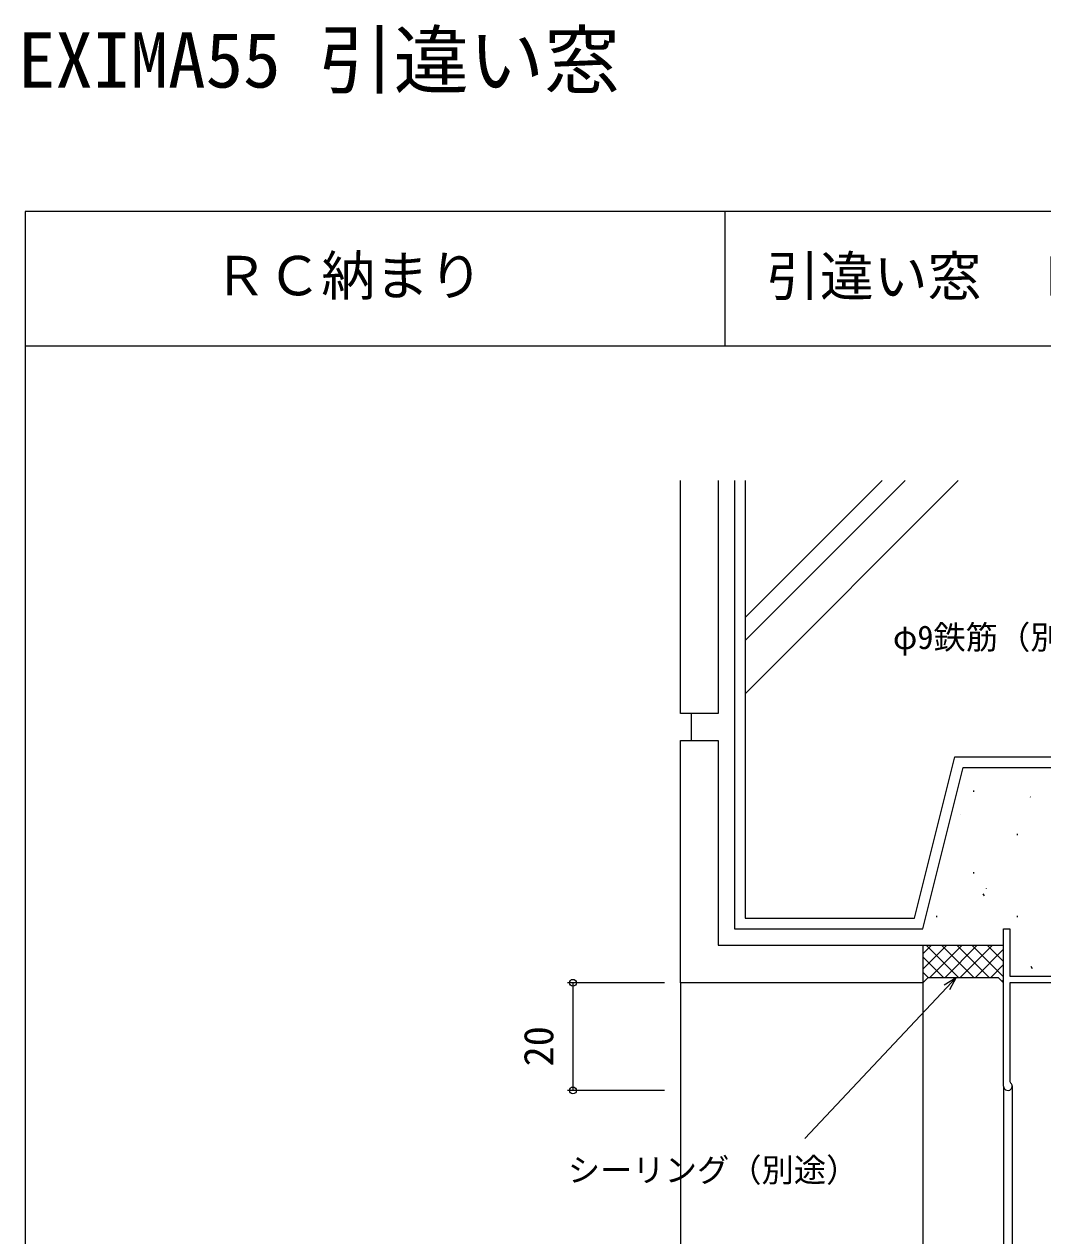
# Model space of a CAD drawing. Units: millimetres, scale not verified. Extents: x -437 to 438, y -681 to 679.
# Drawn here: x -436.9 to -247.7, y 453.5 to 678.6 of the extents above; entities that cross this region are included whole.
import ezdxf
from ezdxf.enums import TextEntityAlignment as Align

# ---------------------------------------------------------------- set-up
doc = ezdxf.new("R2010")
doc.units = ezdxf.units.MM
doc.header["$LTSCALE"] = 4
for name, color, linetype in [('0-1_USER1', 3, 'Continuous'), ('0-2_YKK_11', 7, 'Continuous'), ('0-3_YKK_12', 2, 'Continuous'), ('0-5_YKK_D', 6, 'Continuous'), ('0-6_YKK_ZWAK', 7, 'Continuous'), ('0-7_YSS_K', 3, 'Continuous')]:
    doc.layers.add(name, color=color, linetype=linetype)
doc.styles.add('ＭＳ ゴシック', font='')
doc.styles.get('ＭＳ ゴシック').set_extended_font_data('MS Gothic')

msp = doc.modelspace()

# ---------------------------------------------------------------- linework, layer by layer
at = {"layer": '0-2_YKK_11'}
for points in [[(-254.99, 481.313), (-254.99, 510.513), (-253.79, 510.513), (-253.79, 501.713), (-238.389, 501.713)], [(-235.59, 481.613), (-235.59, 500.513), (-253.79, 500.513), (-253.79, 482.162), (-253.681, 481.931)]]:
    msp.add_lwpolyline(points, dxfattribs=at)
msp.add_arc((-254.19, 481.313), 0.8, 179.99998, 50.47879, dxfattribs=at)
at = {"layer": '0-3_YKK_12'}
for p, q in [((-254.99, 510.213), (-254.99, 510.513)), ((-254.99, 481.315), (-254.99, 208.512)), ((-253.393, 481.379), (-253.392, 208.512))]:
    msp.add_line(p, q, dxfattribs=at)
msp.add_lwpolyline([(-254.99, 510.213), (-254.99, 510.513), (-254.69, 510.513)], dxfattribs=at)
msp.add_lwpolyline([(-254.99, 510.213), (-254.99, 510.513), (-254.69, 510.513)], dxfattribs=at)
at = {"layer": '0-5_YKK_D'}
for p, q in [((-317.99, 500.513), (-335.99, 500.513)), ((-334.99, 500.513), (-334.99, 480.513)), ((-317.99, 480.513), (-335.99, 480.513))]:
    msp.add_line(p, q, dxfattribs=at)
for points in [[(-263.803, 501.513), (-265.548, 499.654), (-291.913, 471.564)], [(-266.046, 500.122), (-263.803, 501.513), (-265.05, 499.187)]]:
    msp.add_lwpolyline(points, dxfattribs=at)
for centre in [(-334.99, 500.513), (-334.99, 480.513)]:
    msp.add_circle(centre, 0.637, dxfattribs=at)
at = {"layer": '0-6_YKK_ZWAK'}
for p, q in [((-436.8, 643.8), (-436.8, -681.2)), ((438.2, 643.8), (-436.8, 643.8)), ((-306.8, 643.8), (-306.8, 618.8)), ((438.2, 618.8), (-436.8, 618.8))]:
    msp.add_line(p, q, dxfattribs=at)
at = {"layer": '0-7_YSS_K'}
for p, q in [((-302.99, 568.347), (-277.537, 593.8)), ((-302.99, 564.104), (-273.295, 593.8)), ((-302.99, 554.205), (-263.395, 593.8)), ((-312.99, 545.513), (-312.99, 550.513)), ((-260.551, 536.235), (-260.551, 535.985)), ((-250.021, 535.044), (-250.004, 534.997)), ((-263.073, 531.79), (-263.065, 531.767)), ((-252.476, 528.16), (-252.476, 527.91)), ((-260.551, 521.035), (-260.551, 520.785)), ((-258.225, 518.098), (-258.208, 518.051)), ((-258.834, 517.057), (-258.558, 516.641)), ((-267.426, 512.96), (-267.426, 512.71)), ((-252.476, 512.96), (-252.476, 512.71)), ((-269.99, 507.513), (-254.99, 507.513)), ((-269.99, 505.869), (-268.346, 507.513)), ((-269.99, 503.041), (-265.517, 507.513)), ((-263.345, 501.513), (-269.345, 507.513)), ((-268.689, 501.513), (-262.689, 507.513)), ((-260.516, 501.513), (-266.516, 507.513)), ((-265.861, 501.513), (-259.861, 507.513)), ((-257.688, 501.513), (-263.688, 507.513)), ((-263.032, 501.513), (-257.032, 507.513)), ((-254.99, 501.644), (-260.859, 507.513)), ((-260.204, 501.513), (-254.99, 506.727)), ((-254.99, 504.473), (-258.031, 507.513)), ((-254.99, 507.301), (-255.202, 507.513)), ((-266.173, 501.513), (-269.99, 505.331)), ((-268.996, 501.508), (-269.99, 502.502)), ((-257.375, 501.513), (-254.99, 503.898)), ((-249.934, 503.611), (-249.658, 503.194)), ((-314.99, 500.513), (-314.99, 208.512)), ((-268.99, 501.513), (-269.99, 500.513)), ((-269.99, 500.513), (-269.99, 208.512)), ((-268.99, 501.513), (-255.992, 501.513)), ((-255.992, 501.513), (-254.992, 500.513)), ((-255.27, 500.791), (-254.99, 501.07))]:
    msp.add_line(p, q, dxfattribs=at)
for points in [[(-307.99, 593.8), (-307.99, 550.513), (-314.99, 550.513), (-314.99, 593.8)], [(-304.99, 593.8), (-304.99, 510.513), (-269.99, 510.513), (-262.49, 540.513), (-154.99, 540.513), (-154.99, 593.8)], [(-302.99, 593.8), (-302.99, 512.513), (-271.552, 512.513), (-264.052, 542.513), (-156.99, 542.513), (-156.99, 593.8)]]:
    msp.add_lwpolyline(points, dxfattribs=at)
msp.add_lwpolyline([(-307.99, 507.513), (-269.99, 507.513), (-269.99, 500.513), (-314.99, 500.513), (-314.99, 545.513), (-307.99, 545.513)], close=True, dxfattribs=at)

# ---------------------------------------------------------------- texts
at = {"layer": '0-1_USER1', "style": 'ＭＳ ゴシック'}
for s, height, p in [('EXIMA55 引違い窓', 10.26, (-438.149, 663.738)), ('ＲＣ納まり', 7.331, (-401.743, 626.016)), ('引違い窓\u3000Ｅタイプ／３６mm溝幅', 7.331, (-299.106, 625.931))]:
    msp.add_text(s, height=height, dxfattribs=at).set_placement(p, align=Align.BOTTOM_LEFT)
at = {"layer": '0-5_YKK_D', "style": 'ＭＳ ゴシック'}
for s, p in [('φ9鉄筋（別途）', (-275.556, 561.181)), ('シーリング（別途）', (-335.948, 462.212))]:
    msp.add_text(s, height=4.399, dxfattribs=at).set_placement(p, align=Align.BOTTOM_LEFT)
msp.add_text('20', height=5.499, rotation=90, dxfattribs=at).set_placement((-336.99, 484.974), align=Align.BOTTOM_LEFT)

doc.saveas('drawing.dxf')
